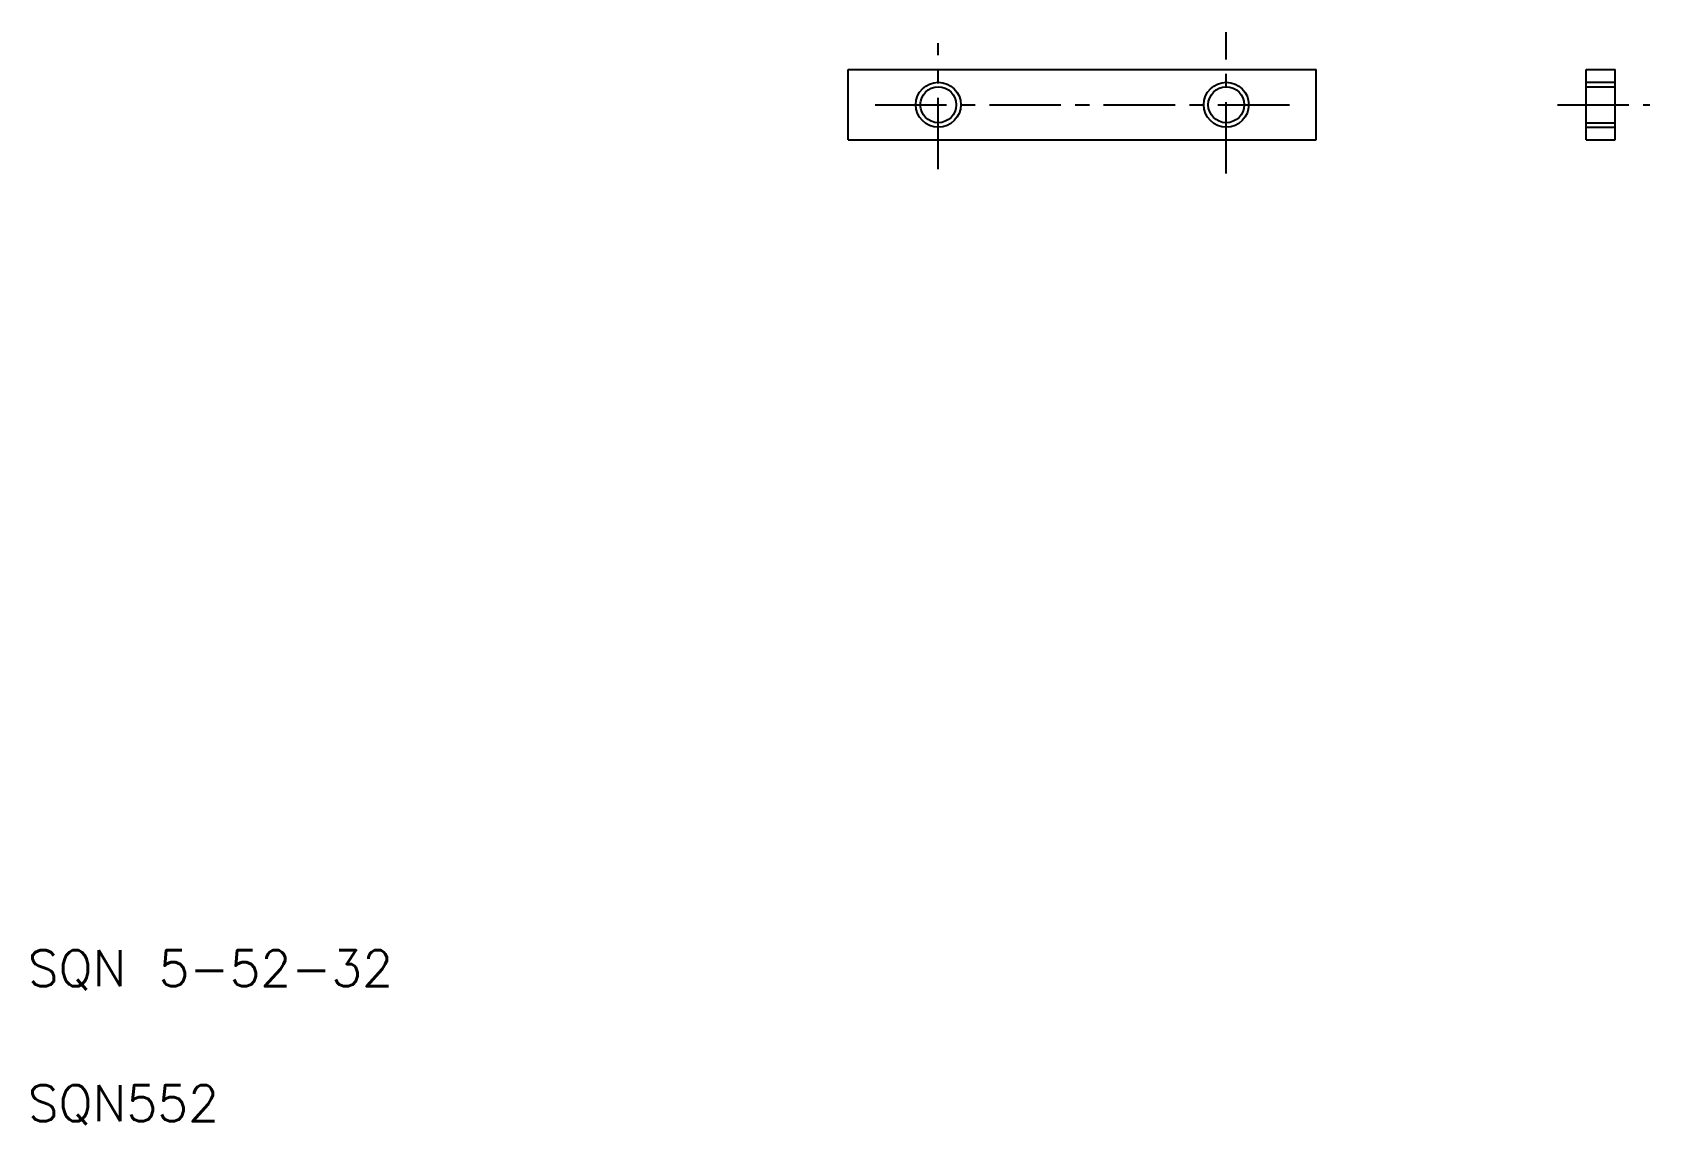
# Model space of a CAD drawing. Extents: x 11 to 190, y 10 to 131.
import ezdxf

# ---------------------------------------------------------------- set-up
doc = ezdxf.new("R2010")
doc.units = 0
doc.header["$LTSCALE"] = 0.25
doc.linetypes.add('CENTER', pattern=[50.8, 31.75, -6.35, 6.35, -6.35])
doc.layers.get('0').update_dxf_attribs({"linetype": 'CONTINUOUS'})
doc.layers.add('CENTER', color=1, linetype='CENTER')
doc.styles.get("Standard").update_dxf_attribs({"font": 'txt', "bigfont": 'BIGFONT'})

msp = doc.modelspace()

# ---------------------------------------------------------------- linework, layer by layer
for p, q in [((101.19, 126.89), (153.19, 126.89)), ((101.19, 119.09), (101.19, 126.89)), ((114.19, 126.89), (114.19, 126.89)), ((127.19, 126.89), (127.19, 126.89)), ((153.19, 119.09), (153.19, 126.89)), ((183.19, 119.09), (183.19, 126.89)), ((183.19, 126.89), (186.39, 126.89)), ((186.39, 119.09), (186.39, 126.89)), ((183.19, 124.99), (186.39, 124.99)), ((183.19, 120.99), (186.39, 120.99)), ((101.19, 119.09), (153.19, 119.09)), ((183.19, 119.09), (186.39, 119.09))]:
    msp.add_line(p, q)
at = {"color": 3}
for p, q in [((183.19, 125.49), (186.39, 125.49)), ((183.19, 120.49), (186.39, 120.49))]:
    msp.add_line(p, q, dxfattribs=at)
for centre in [(111.19, 122.99), (143.19, 122.99)]:
    msp.add_circle(centre, 2.5, dxfattribs=at)
for centre in [(111.19, 122.99), (143.19, 122.99)]:
    msp.add_circle(centre, 2)
at = {"layer": 'CENTER', "color": 1, "linetype": 'CENTER'}
for p, q in [((111.19, 115.81), (111.19, 129.85)), ((143.19, 115.33), (143.19, 131.04)), ((104.16, 122.99), (150.65, 122.99)), ((179.99, 122.99), (190.24, 122.99))]:
    msp.add_line(p, q, dxfattribs=at)

# ---------------------------------------------------------------- texts
for s, p in [('SQN 5-52-32', (10, 25)), ('SQN552', (10, 10))]:
    msp.add_text(s, height=4).set_placement(p)

doc.saveas('drawing.dxf')
